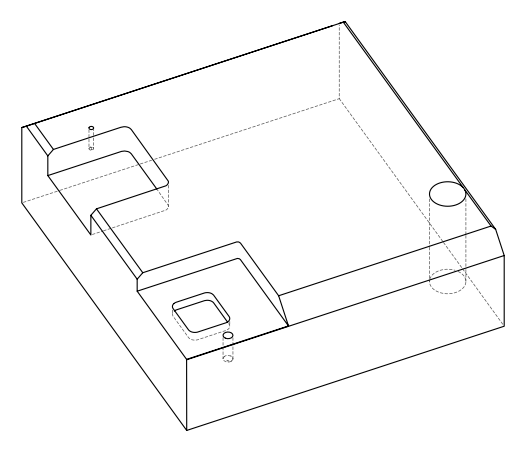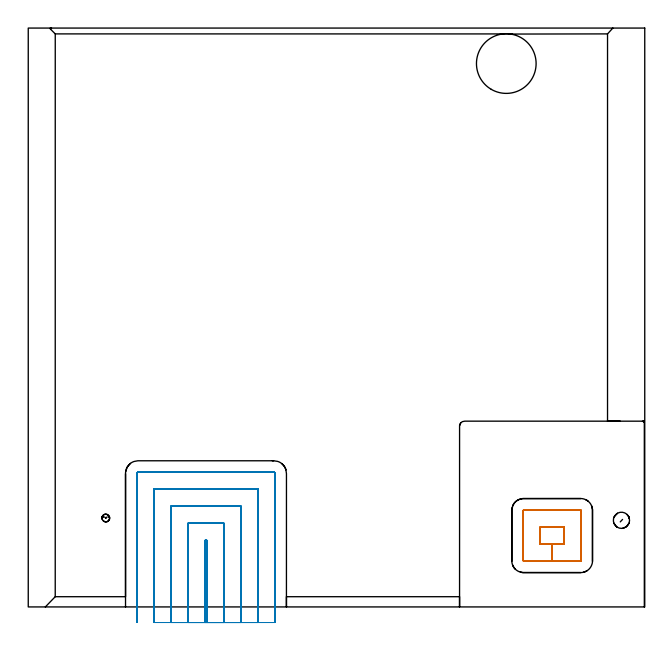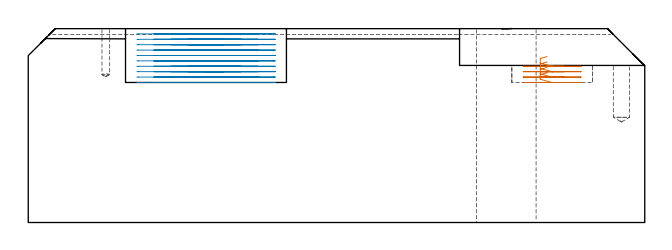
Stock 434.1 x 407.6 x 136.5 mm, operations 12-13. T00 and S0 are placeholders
(PLAN: 13 operations, 6 tool changes, 243.5 min)
(1 SPOT_DRILL | STEP1POCKET | NXT0321_9005460120000 | 0.03 min | 2 mm3)
(2 SPOT_DRILL_1 | STEP1POCKET_1 | NXT0321_9005460120000 | 0.03 min | 2817 mm3)
(3 INDEXABLE_INSERT_DRILL_THROUGH_HOLE_FROM_SOLID | STEP1HOLE | NXT0302_036 | 0.56 min | 189021 mm3)
(4 DRILL_BLIND_HOLE_INTO_CENTER | STEP1POCKET | UGT0301_178 | 0.14 min | 729 mm3)
(5 DRILL_BLIND_HOLE_INTO_CENTER_1 | STEP1POCKET_1 | UGT0301_225 | 0.17 min | 3913 mm3)
(6 AREA_MILL | FG_CHAMFER_SURFACE | UGT0205_001 | 1.47 min | 1709 mm3)
(7 AREA_MILL_1 | FG_CHAMFER_SURFACE_1 | UGT0205_001 | 23.05 min | 73331 mm3)
(8 AREA_MILL_2 | FG_CHAMFER_SURFACE_2 | UGT0205_001 | 3.12 min | 3396 mm3)
(9 AREA_MILL_3 | FG_CHAMFER_SURFACE_3 | UGT0205_001 | 23.44 min | 121281 mm3)
(10 AREA_MILL_4 | FG_CHAMFER_SURFACE_4 | UGT0205_001 | 6.46 min | 3295 mm3)
(11 MILL_CORNER_NOTCH_RECTANGULAR | CORNER_NOTCH_RECTANGULAR | NXT0201_008 | Follow Part, ap 1.5, ae 75% | 152.91 min | 412389 mm3)
(12 MILL_RECTANGULAR_POCKET | POCKET_RECTANGULAR_STRAIGHT | NXT0201_012 | Follow Part, ap 4, ae 75% | 2.23 min | 34809 mm3)
(13 MILL_SLOT | SLOT_PARTIAL_RECTANGULAR | NXT0201_012 | Follow Part, ap 4, ae 75% | 29.83 min | 440398 mm3)
(TOOL NXT0321_9005460120000 | NC Spot Drill, 142deg, 12mm, Carbide, Uncoated | D12 PA142 FL30 Z2)
(TOOL NXT0302_036 | Index. Insert Drill 42mm [880-D4200L50-05] | D42 PA176 FL210 Z2)
(TOOL UGT0301_178 | Twist Drill 5.4 mm | D5.4 PA118 FL55 Z2)
(TOOL UGT0301_225 | Twist Drill 11.4 mm | D11.4 PA118 FL92 Z2)
(TOOL UGT0205_001 | Chamfer Mill 20 x 3 x 45 deg. | D20 FL50 Z2)
(TOOL NXT0201_008 | ENDMILL 6mm [2P460-0600-NA 1630] | D6 FL26 Z6)
(TOOL NXT0201_012 | ENDMILL 16mm [2P460-1600-NA 1630] | D16 FL38 Z6)
(OP 12 MILL_RECTANGULAR_POCKET)
G17 G21 G94 G90
T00 M6
G54
G17 G0 G90 X365.38 Y56.3 S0 M3
G43 Z146.606 H1
Z116.802
G94 G1 X360.5 Z115.495 F250.
Y44.2 Z112.253
X368.9 Z110.002
X377.3 F500.
Y56.3
X360.5
Y44.2
X368.9
Y32.2
X389.
G3 X389.3 Y32.5 R0.3
G1 Y68.
G3 X389. Y68.3 R0.3
G1 X348.8
G3 X348.5 Y68. R0.3
G1 Y32.5
G3 X348.8 Y32.2 R0.3
G1 X368.9
X369.9
G0 X365.38 Y56.3 Z113.002
G1 X360.5 Z111.694 F250.
Y44.2 Z108.452
X368.9 Z106.201
X377.3 F500.
Y56.3
X360.5
Y44.2
X368.9
Y32.2
X389.
G3 X389.3 Y32.5 R0.3
G1 Y68.
G3 X389. Y68.3 R0.3
G1 X348.8
G3 X348.5 Y68. R0.3
G1 Y32.5
G3 X348.8 Y32.2 R0.3
G1 X368.9
X369.9
G0 X365.38 Y56.3 Z109.201
G1 X360.5 Z107.894 F250.
Y44.2 Z104.651
X368.9 Z102.401
X377.3 F500.
Y56.3
X360.5
Y44.2
X368.9
Y32.2
X389.
G3 X389.3 Y32.5 R0.3
G1 Y68.
G3 X389. Y68.3 R0.3
G1 X348.8
G3 X348.5 Y68. R0.3
G1 Y32.5
G3 X348.8 Y32.2 R0.3
G1 X368.9
X369.9
G0 X365.38 Y56.3 Z105.401
G1 X360.5 Z104.093 F250.
Y44.2 Z100.851
X368.9 Z98.6
X377.3 F500.
Y56.3
X360.5
Y44.2
X368.9
Y32.2
X389.
G3 X389.3 Y32.5 R0.3
G1 Y68.
G3 X389. Y68.3 R0.3
G1 X348.8
G3 X348.5 Y68. R0.3
G1 Y32.5
G3 X348.8 Y32.2 R0.3
G1 X368.9
X369.9
G0 Z146.606
M5
M2
(OP 13 MILL_SLOT)
G17 G21 G94 G90
T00 M6
G54
G17 G0 G90 X125.8 Y-11. S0 M3
G43 Z146.606 H1
Z132.806
G94 G1 Y-8. F250.
Y46.9 F500.
X124.5
Y-8.
Y-11. F250.
X137.8
Y-8.
Y58.9 F500.
X112.5
Y-8.
Y-11. F250.
X149.8
Y-8.
Y70.9 F500.
X100.5
Y-8.
Y-11. F250.
X161.8
Y-8.
Y82.9 F500.
X88.5
Y-8.
Y-11. F250.
X173.8
Y-8.
Y94. F500.
G3 X172.9 Y94.9 R0.9
G1 X77.4
G3 X76.5 Y94. R0.9
G1 Y-8.
Y-11. F250.
G0 X125.8 Z129.005
G1 Y-8.
Y46.9 F500.
X124.5
Y-8.
Y-11. F250.
X137.8
Y-8.
Y58.9 F500.
X112.5
Y-8.
Y-11. F250.
X149.8
Y-8.
Y70.9 F500.
X100.5
Y-8.
Y-11. F250.
X161.8
Y-8.
Y82.9 F500.
X88.5
Y-8.
Y-11. F250.
X173.8
Y-8.
Y94. F500.
G3 X172.9 Y94.9 R0.9
G1 X77.4
G3 X76.5 Y94. R0.9
G1 Y-8.
Y-11. F250.
G0 X125.8 Z125.204
G1 Y-8.
Y46.9 F500.
X124.5
Y-8.
Y-11. F250.
X137.8
Y-8.
Y58.9 F500.
X112.5
Y-8.
Y-11. F250.
X149.8
Y-8.
Y70.9 F500.
X100.5
Y-8.
Y-11. F250.
X161.8
Y-8.
Y82.9 F500.
X88.5
Y-8.
Y-11. F250.
X173.8
Y-8.
Y94. F500.
G3 X172.9 Y94.9 R0.9
G1 X77.4
G3 X76.5 Y94. R0.9
G1 Y-8.
Y-11. F250.
G0 X125.8 Z121.404
G1 Y-8.
Y46.9 F500.
X124.5
Y-8.
Y-11. F250.
X137.8
Y-8.
Y58.9 F500.
X112.5
Y-8.
Y-11. F250.
X149.8
Y-8.
Y70.9 F500.
X100.5
Y-8.
Y-11. F250.
X161.8
Y-8.
Y82.9 F500.
X88.5
Y-8.
Y-11. F250.
X173.8
Y-8.
Y94. F500.
G3 X172.9 Y94.9 R0.9
G1 X77.4
G3 X76.5 Y94. R0.9
G1 Y-8.
Y-11. F250.
G0 X125.8 Z117.603
G1 Y-8.
Y46.9 F500.
X124.5
Y-8.
Y-11. F250.
X137.8
Y-8.
Y58.9 F500.
X112.5
Y-8.
Y-11. F250.
X149.8
Y-8.
Y70.9 F500.
X100.5
Y-8.
Y-11. F250.
X161.8
Y-8.
Y82.9 F500.
X88.5
Y-8.
Y-11. F250.
X173.8
Y-8.
Y94. F500.
G3 X172.9 Y94.9 R0.9
G1 X77.4
G3 X76.5 Y94. R0.9
G1 Y-8.
Y-11. F250.
G0 X125.8 Z113.802
G1 Y-8.
Y46.9 F500.
X124.5
Y-8.
Y-11. F250.
X137.8
Y-8.
Y58.9 F500.
X112.5
Y-8.
Y-11. F250.
X149.8
Y-8.
Y70.9 F500.
X100.5
Y-8.
Y-11. F250.
X161.8
Y-8.
Y82.9 F500.
X88.5
Y-8.
Y-11. F250.
X173.8
Y-8.
Y94. F500.
G3 X172.9 Y94.9 R0.9
G1 X77.4
G3 X76.5 Y94. R0.9
G1 Y-8.
Y-11. F250.
G0 X125.8 Z110.002
G1 Y-8.
Y46.9 F500.
X124.5
Y-8.
Y-11. F250.
X137.8
Y-8.
Y58.9 F500.
X112.5
Y-8.
Y-11. F250.
X149.8
Y-8.
Y70.9 F500.
X100.5
Y-8.
Y-11. F250.
X161.8
Y-8.
Y82.9 F500.
X88.5
Y-8.
Y-11. F250.
X173.8
Y-8.
Y94. F500.
G3 X172.9 Y94.9 R0.9
G1 X77.4
G3 X76.5 Y94. R0.9
G1 Y-8.
Y-11. F250.
G0 X125.8 Z106.201
G1 Y-8.
Y46.9 F500.
X124.5
Y-8.
Y-11. F250.
X137.8
Y-8.
Y58.9 F500.
X112.5
Y-8.
Y-11. F250.
X149.8
Y-8.
Y70.9 F500.
X100.5
Y-8.
Y-11. F250.
X161.8
Y-8.
Y82.9 F500.
X88.5
Y-8.
Y-11. F250.
X173.8
Y-8.
Y94. F500.
G3 X172.9 Y94.9 R0.9
G1 X77.4
G3 X76.5 Y94. R0.9
G1 Y-8.
Y-11. F250.
G0 X125.8 Z102.401
G1 Y-8.
Y46.9 F500.
X124.5
Y-8.
Y-11. F250.
X137.8
Y-8.
Y58.9 F500.
X112.5
Y-8.
Y-11. F250.
X149.8
Y-8.
Y70.9 F500.
X100.5
Y-8.
Y-11. F250.
X161.8
Y-8.
Y82.9 F500.
X88.5
Y-8.
Y-11. F250.
X173.8
Y-8.
Y94. F500.
G3 X172.9 Y94.9 R0.9
G1 X77.4
G3 X76.5 Y94. R0.9
G1 Y-8.
Y-11. F250.
G0 X125.8 Z98.6
G1 Y-8.
Y46.9 F500.
X124.5
Y-8.
Y-11. F250.
X137.8
Y-8.
Y58.9 F500.
X112.5
Y-8.
Y-11. F250.
X149.8
Y-8.
Y70.9 F500.
X100.5
Y-8.
Y-11. F250.
X161.8
Y-8.
Y82.9 F500.
X88.5
Y-8.
Y-11. F250.
X173.8
Y-8.
Y94. F500.
G3 X172.9 Y94.9 R0.9
G1 X77.4
G3 X76.5 Y94. R0.9
G1 Y-8.
Y-11. F250.
G0 Z146.606
M5
M2
